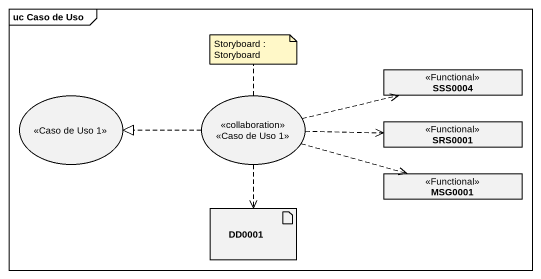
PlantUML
@startuml
mainframe uc Caso de Uso
allowmixing
hide circle
hide empty members
class SSS0004 <<Functional>>
usecase "<<Caso de Uso 1>>" as Caso_de_Uso_1
usecase "<<Caso de Uso 1>>" as Caso_de_Uso_1_2 <<collaboration>>
class SRS0001 <<Functional>>
class MSG0001 <<Functional>>
artifact DD0001
Caso_de_Uso_1_2 .right.> SSS0004
Caso_de_Uso_1_2 .left.|> Caso_de_Uso_1
Caso_de_Uso_1_2 .right.> SRS0001
Caso_de_Uso_1_2 .right.> MSG0001
Caso_de_Uso_1_2 ..> DD0001
note top of Caso_de_Uso_1_2 : Storyboard : Storyboard
@enduml
